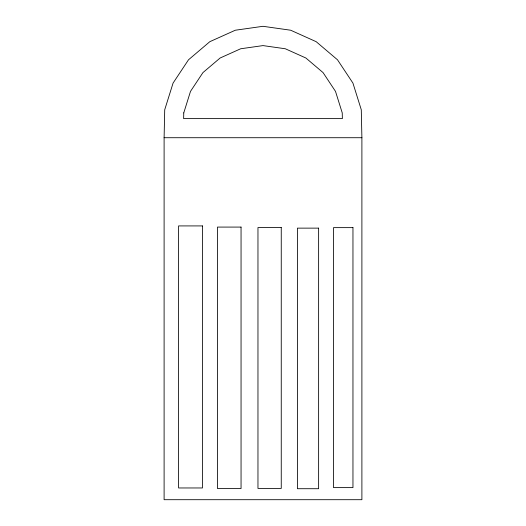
<?xml version="1.0" encoding="UTF-8"?>
<svg xmlns="http://www.w3.org/2000/svg" width="526" height="526" viewBox="0 0 526 526"><rect width="100%" height="100%" fill="white"/><g stroke="black" fill="none" stroke-linecap="round" stroke-linejoin="round"><path stroke-width="0.79" d="M164.105 137.72L164.717 109.77L173.067 83.095L188.512 59.786L209.821 41.685L235.319 30.225L263 26.3L290.681 30.225L316.179 41.685L337.488 59.786L352.933 83.095L361.283 109.77L361.895 137.72L361.895 499.7L164.105 499.7L164.105 137.72L361.895 137.72M183.758 112.899L183.633 118.613L342.367 118.613L342.242 112.899L335.503 91.386L323.056 72.595L305.876 58.005L285.316 48.767L263 45.598L240.684 48.767L220.124 58.005L202.944 72.595L190.497 91.386L183.758 112.899M202.464 225.917L178.59 225.917L178.59 487.964L202.464 487.964L202.464 225.917M241.053 227.081L217.475 227.081L217.475 488.542L241.053 488.542L241.053 227.081M281.252 227.561L257.964 227.561L257.964 488.43L281.252 488.43L281.252 227.561M352.959 227.633L333.504 227.633L333.504 487.615L352.959 487.615L352.959 227.633M318.625 228.133L297.4 228.133L297.4 488.713L318.625 488.713L318.625 228.133"/></g></svg>
